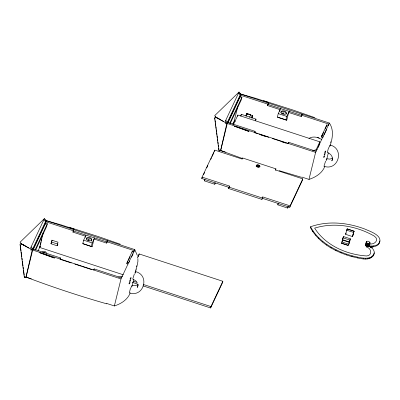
<?xml version="1.0" encoding="UTF-8"?>
<svg xmlns="http://www.w3.org/2000/svg" width="400" height="400" viewBox="0 0 400 400"><rect width="100%" height="100%" fill="white"/><g stroke="black" fill="none" stroke-linecap="round" stroke-linejoin="round"><path stroke-width="0.6" d="M135.82 269.035L135.935 269.285M136.7 265.76L136.58 266.645M137.87 284.815L137.225 287.455L138.28 285.21M135.53 270.595L135.41 271.49M259.91 166.21L259.085 167.14L257.245 166.935L256.22 165.805L257.04 164.88C258.275 164.545 260.57 165.47 259.705 167.045M330.74 141.7L330.59 142.575M40.215 245.95L39.94 247.155L40.24 245.96M40.49 244.74L41.045 242.325M41.325 241.12L41.74 239.305M226.34 123.08L216.33 117.61L214.705 115.625L239.02 92.045L240.64 94.03L226.865 123.365L220.635 150.54L219.125 151.03L218.725 147.98M366.46 241.765L366.41 242.33C366.94 243.625 370 244.115 369.88 242.3C367.725 239.605 365.195 242 365.615 245.19M366.64 241.525L365.665 245.37C367.785 248.065 370.4 245.71 369.94 242.6M38.075 250.77L39.64 247.44L43.125 233.25M45.31 224.36L45.94 221.79M33.29 249.505L45.6 223.175L47.315 223.735L46.635 226.51L35.635 250.04M50.985 243.76L51.86 240.185L58.01 242.195L57.13 245.77L50.985 243.76L52.18 240.36M60.155 259.305L60.495 257.92L32.755 248.855L31.135 246.875M85.215 237.365L85.5 236.21L72.925 232.1L74.025 229.105L61.405 224.98L46.44 220.72L32.665 250.055L26.025 277.095L24.515 277.585L24.355 276.37M45.2 219.935L46.03 220.585L73.77 229.65L73.425 231.035L107.11 242.04L106.61 243.11L94.035 239L92.125 246.785L82.785 243.645L83.64 240.175L86 235.145M92.125 246.785L91.325 246.435L92.175 242.965L94.54 237.935M93.95 269.85L94.18 268.925L121.505 277.855M106.61 243.11L107.445 240.68L134.775 249.61L137.355 255.535M107.225 241.59L107.445 240.68L73.77 229.65M106.655 303.435L114.365 305.955L121.005 278.92L134.775 249.61M127.96 264.025L126.815 263.655L127.155 262.265L132.22 251.475L133.94 252.035M131.995 252.4L132.22 251.475M134.05 251.585L134.27 250.675L106.945 241.745M138.84 255.335L139.18 253.95L222.845 281.285L222.5 282.67L210.63 307.955L142.985 285.85M131.965 286.545L133.735 279.335M135.21 273.325L137.425 264.315L137.915 261.46L137.89 258.52M275.93 168.87L275.43 169.935L302.775 178.87L290.095 205.87L262.75 196.935L261.91 199.39L228.6 188.505L229.1 187.44L201.76 178.505L202.1 177.12L214.775 150.12L242.12 159.05L242.62 157.985L275.93 168.87L275.59 170.255M215.22 183.235L214.745 184.24L204.5 180.895L204.84 179.505M214.435 151.505L214.775 150.12M214.745 184.24L215.085 182.855M232.685 124.215L234.25 120.885L237.88 106.1M239.92 97.805L240.55 95.23M228.16 122.39L240.21 96.615L241.925 97.175L241.245 99.95L230.245 123.48M237.59 116.265L237.885 115.06L319.84 141.84L318.51 147.26M240.925 115.96L241.325 114.34L256.005 119.135L255.61 120.76M245.885 116.01L246.47 113.625L252.62 115.635L252.035 118.02M246.35 115.59L246.935 113.205M228.6 188.505L229.445 186.05L202.1 177.12M229.215 186.975L229.445 186.05M247.08 114.69L247.35 113.585L246.165 116.11M251.795 118.03L252.335 115.835M242.395 158.91L242.62 157.985M210.63 307.955L210.97 306.565L222.845 281.285M225.745 120.315L227.37 122.3L255.105 131.36L254.765 132.75L257.695 133.705M279.685 111.385L280.11 109.655L267.535 105.545L268.635 102.545L256.015 98.425L241.05 94.165L227.275 123.5L220.635 150.54L218.915 150.575L214.61 117.645L216.33 117.61L219.19 118.815M268.38 103.095L268.04 104.48L301.72 115.485L302.055 114.125L301.22 116.55L288.65 112.445L286.735 120.23L278.2 117.44L277.395 117.085L278.25 113.62L280.87 108.04M256.205 166.07L256.41 165.24M256.1 166.485L256.735 166.125L257.04 164.88M256.735 166.125L257.64 166.07L257.945 164.82M259.6 165.59L259.295 166.84L258.58 166.33L258.885 165.08M259.66 166.82L259.865 165.985M261.91 199.39L262.75 196.935M286.735 120.23L285.935 119.875L286.785 116.41L289.405 110.83M316.115 151.295L288.79 142.365L288.45 143.755L275.875 139.645M288.45 206.485L287.7 208.08L277.795 204.845L278.135 203.46M287.7 208.08L288.04 206.695M262.41 198.32L289.755 207.255L290.095 205.87M302.775 178.87L302.435 180.255L289.755 207.255M301.86 177.075L308.975 179.4L315.615 152.365L329.385 123.05L240.64 94.03L239.4 93.055M323.14 137.655L321.425 137.095L321.765 135.71L326.835 124.92L328.55 125.48M326.835 124.92L325.225 129.005M328.66 125.025L328.885 124.12L301.555 115.19M326.43 160.585L328.345 152.775M329.97 146.17C332.51 138.735 334.13 129.985 329.385 123.05M370.505 247.305L373.51 246.695A11.37 6.95 13.8 0 0 378.545 244.37C384.49 235.75 370.01 231.47 364.67 228.985C347.545 222.56 328.025 220.53 310.545 226.78L310.355 227.565C318.75 243.07 335.45 251.985 351.87 256.61C358.44 257.825 370.755 262.74 374.085 253.87A11.37 6.95 13.8 0 0 374.065 252.865M312.745 231.605L312.935 230.82L310.545 226.78M315.45 235.19L315.645 234.405L312.935 230.82M318.665 238.655L318.86 237.87L315.645 234.405M322.355 241.96L322.545 241.175L318.86 237.87M326.475 245.07L326.67 244.285L322.545 241.175M330.99 247.955L331.18 247.17L326.67 244.285M335.84 250.575L336.03 249.79L331.18 247.17M349.445 241.46L349.08 242.24L342.25 240.01L343.55 236.575L350.38 238.805L349.36 242.965L348.17 245.495L341.345 243.265L342.53 240.735M343.26 237.765L343.55 236.575M340.975 252.91L341.165 252.125L336.03 249.79M353.48 234.19L352.375 236.54L345.545 234.31L347.165 228.885L353.99 231.115L353.65 232.505M346.82 230.27L347.165 228.885L354.115 231.335M347.19 229.49L347.285 229.1M349.08 242.24L350.38 238.805M346.335 254.93L346.53 254.145L341.165 252.125M352.375 236.54L353.99 231.115L352.97 235.275M351.87 256.61L352.065 255.825L346.53 254.145M357.515 257.94L357.71 257.155C362.92 258.33 372.35 260.035 374.275 253.085A11.37 6.95 13.8 0 0 372.475 248.525L369.125 245.92L369.875 242.88M365.875 245.685L366.62 242.645M366.155 245.96L366.9 242.92M363.21 258.895L363.4 258.11M366.52 246.195L367.265 243.155M366.945 246.375L367.69 243.335M367.4 246.485L368.15 243.445M367.86 246.52L368.61 243.48M368.29 246.475L369.035 243.435M368.66 246.355L369.405 243.31M365.56 259.055L365.75 258.27M368.945 246.165L369.88 242.3M367.79 258.885L367.98 258.1M369.52 246.745L371.28 246.865L371.475 246.08L373.705 245.91A11.37 6.95 13.8 0 0 378.74 243.585L380 240.895M369.8 258.395L369.995 257.61M370.535 247.165L373.51 246.695L373.705 245.91M371.505 257.605L371.695 256.82M372.82 256.555L373.015 255.77M373.735 255.155L373.925 254.37M379.335 243.225L379.525 242.44M130.185 292.985C127.655 299.74 120.96 303.86 114.365 305.955M324.795 166.43C322.265 173.18 315.57 177.305 308.975 179.4M42.18 252.265C43.01 250.555 46.4 251.375 46.465 253.245M35.005 250.065L47.315 223.735M229.615 123.51L241.925 97.175M25.155 245.615L21.72 244.165L20 244.205L24.305 277.135L26.025 277.095L32.255 249.92L46.03 220.585L44.41 218.605L30.63 247.94L32.255 249.92L121.005 278.92M57.13 245.77L57.905 244.13L51.74 242.15M59.995 258.985L60.495 257.92M72.925 232.1L73.685 230.49M93.675 269.99L94.18 268.925M126.815 263.655L127.83 261.495M128.335 260.415L130.11 256.64M129.195 262.14L129.715 261.03M131.535 257.155L133.095 253.835M137.33 257.88L139.18 253.95M138.045 257.02L138.575 255.895M134.405 273.8L132.735 279.055L135.705 280.765L136.81 282M134.93 272.675L135.46 271.555C150.375 275.23 143.64 297.96 129.355 292.825L130.23 289.255L132.075 285.325L135.385 285.665L138.14 284.55M239.02 92.045L225.245 121.38L226.865 123.365L315.615 152.365M201.76 178.505L202.285 177.38M203.605 174.565L204.665 172.315M206.775 167.815L207.835 165.565M210.74 159.38L211.53 157.69M212.06 156.565L213.91 152.63M204.5 180.895L204.975 179.885M233.085 124.025L233.88 122.33M233.38 124.65L237.885 115.06M240.555 115.97L241.325 114.34M249.58 117.225L250.765 114.7L247.92 113.77M251.285 117.815L252.47 115.285M255.24 120.77L256.005 119.135M254.605 132.43L255.105 131.36M267.535 105.545L268.295 103.935M288.29 143.435L288.79 142.365M301.22 116.55L301.72 115.485M277.795 204.845L278.175 204.04M321.425 137.095L323.705 132.24M315.865 150.3L319.84 141.84M324.065 135.025L326.665 129.49M325.63 161.015L323.965 166.27C338.25 171.405 344.985 148.675 330.07 144.995L328.225 148.925L327.345 152.5C330.7 153.485 333.83 157.46 331.835 160.9L332.625 159.215M326.16 159.89L326.685 158.77L329.995 159.11L332.75 157.995M342.25 240.01L342.62 239.225M345.545 234.31L346.14 233.045M44.41 218.605L20.095 242.185L21.72 244.165L32.255 249.92L30.535 249.96M366.04 243.96L366.325 243.775M312.505 150.645L317.225 149.6M118.485 277.07L122.61 276.155M371.73 246.955L373.51 246.695L371.28 246.865M371.75 246.87L373.51 246.695M225.145 123.405L226.865 123.365M369.155 243.78C374.01 245.205 380.03 240.035 374.33 236.115C356.61 225.895 334.41 221.98 314.645 228.12C325.515 245.465 346.67 254.645 366.515 255.95C372.6 255.855 371.59 248.02 366.5 247.065L365.665 245.37M369.125 245.92L371.475 246.08M352.065 255.825L357.71 257.155M257.64 166.07L258.58 166.33M301.48 177.3L279.13 170.66M106.87 303.86C79.56 296.08 52.58 287.15 26.025 277.095L31.36 278.84M263.47 100.64L293.035 110.045L314.935 117.675M68.855 227.195L98.425 236.605L120.325 244.23M267.875 104.16L240.14 95.095L238.515 93.115M278.25 113.62L286.785 116.41M277.395 117.085L285.935 119.875M321.765 135.71L323.48 136.27M317.28 137.505L319.23 138.14M234.25 120.885L235.435 121.27M258.87 134.09L268.84 137.345M272.355 138.495L275.29 139.455M260.765 134.9L266.11 136.645M281.55 141.69L285.705 143.05M225.38 152.09L220.635 150.54L242.36 158.485M228.94 187.12L262.25 198M346.57 230.15L353.4 232.38M342.345 239.62L349.175 241.85M341.425 243.085L348.255 245.315M73.265 230.715L45.53 221.655L43.905 219.67M83.64 240.175L92.175 242.965M82.785 243.645L91.325 246.435M127.155 262.265L128.87 262.83M39.64 247.44L123.295 274.775M133.24 281.17L137.395 282.525M143.33 284.465L210.97 306.565M132.305 282.36L138.24 284.3M60.74 259.495L71.295 262.945M74.815 264.095L81.265 266.2M81.835 266.39L92.125 269.75M223.445 121.44L215.085 116.635M28.835 247.995L20.475 243.19M321.68 139.47L318.29 137.75L316.07 137.215A8.755 5.35 13.8 0 0 308.99 138.435M368.96 245.045L369.19 245.64M214.82 118.1L214.98 119.32M215.14 120.54L215.375 122.37M215.535 123.59L215.775 125.42M215.935 126.64L216.175 128.465M216.335 129.685L216.575 131.515M216.735 132.735L216.97 134.565M217.13 135.785L217.37 137.615M217.53 138.835L217.77 140.665M217.93 141.885L218.165 143.715M218.325 144.93L218.565 146.76M20.29 245.265L21.005 250.755M21.165 251.975L21.805 256.855M21.96 258.075L22.2 259.905M22.36 261.12L23 266M23.16 267.22L23.395 269.05M23.555 270.27L24.195 275.15M365.795 244.485L365.815 244.765M280.83 112.465A2.8 1.71 13.8 0 1 284.215 111.76A2.8 1.71 13.8 0 1 286.125 114.195M86.22 239.02A2.8 1.71 13.8 0 1 89.945 238.445A2.8 1.71 13.8 0 1 91.235 241.125M43.66 252.615A0.675 0.415 13.8 0 1 44.5 252.375A0.675 0.415 13.8 0 1 44.92 253.025M257.115 167.05A0.675 0.415 13.8 0 1 257.935 166.88A0.675 0.415 13.8 0 1 258.395 167.47M342.96 237.84L341.935 242L348.765 244.23L349.79 240.07L342.96 237.84M249 131.445L234.49 126.2L249 131.445M54.39 258.005L39.875 252.76L54.39 258.005M325.165 152.44A0.9 0.275 -61.8 0 0 325.7 151.075A0.9 0.275 -61.8 0 0 324.86 152.005A0.9 0.275 -61.8 0 0 325.165 152.44M324.65 154.68A0.9 0.275 -61.8 0 0 325.145 153.335A0.9 0.275 -61.8 0 0 324.295 154.33A0.9 0.275 -61.8 0 0 324.65 154.68M324.09 157.11A0.9 0.275 -61.8 0 0 324.58 155.765A0.9 0.275 -61.8 0 0 323.73 156.76A0.9 0.275 -61.8 0 0 324.09 157.11M281.705 113.49A2.8 1.71 13.8 0 0 286.315 113.43A2.8 1.71 13.8 0 0 282.98 110.775A2.8 1.71 13.8 0 0 281.705 113.49M282.74 113.42A0.675 0.415 13.8 0 0 283.89 113.53A0.675 0.415 13.8 0 0 283.23 112.835A0.675 0.415 13.8 0 0 282.74 113.42M130.555 278.995A0.9 0.275 -61.8 0 0 131.09 277.63A0.9 0.275 -61.8 0 0 130.25 278.56A0.9 0.275 -61.8 0 0 130.555 278.995M130.04 281.235A0.9 0.275 -61.8 0 0 130.53 279.89A0.9 0.275 -61.8 0 0 129.685 280.89A0.9 0.275 -61.8 0 0 130.04 281.235M129.48 283.665A0.9 0.275 -61.8 0 0 129.97 282.32A0.9 0.275 -61.8 0 0 129.12 283.32A0.9 0.275 -61.8 0 0 129.48 283.665M87.095 240.05A2.8 1.71 13.8 0 0 91.705 239.985A2.8 1.71 13.8 0 0 88.37 237.33A2.8 1.71 13.8 0 0 87.095 240.05M88.13 239.98A0.675 0.415 13.8 0 0 89.28 240.09A0.675 0.415 13.8 0 0 88.62 239.39A0.675 0.415 13.8 0 0 88.13 239.98"/></g></svg>
